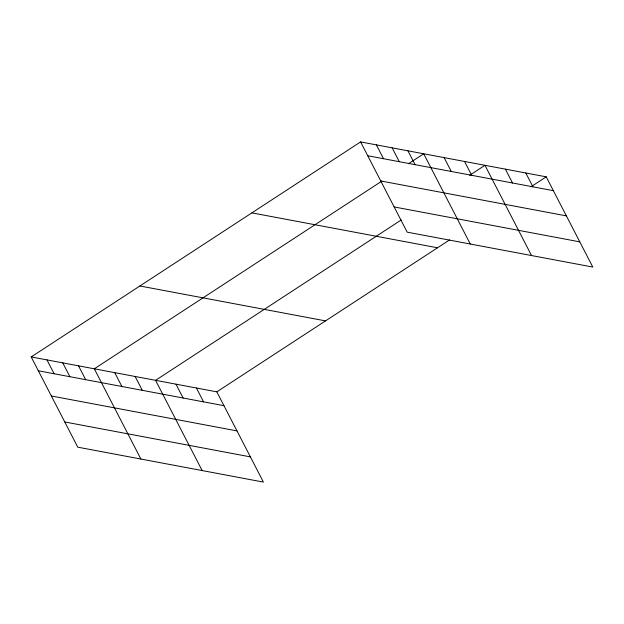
<?xml version="1.0" encoding="UTF-8"?>
<svg xmlns="http://www.w3.org/2000/svg" width="624" height="624" viewBox="0 0 624 624"><rect width="100%" height="100%" fill="white"/><g stroke="black" fill="none" stroke-linecap="round" stroke-linejoin="round"><path stroke-width="0.94" d="M31.2 356.936L216.832 391.849L263.406 482.087L77.774 447.174L31.2 356.936L360.594 141.913L546.226 176.826L592.8 267.064L407.168 232.151L360.594 141.913M381.841 181.116L94.318 368.807L140.891 459.046M408.408 163.769L423.712 153.785L470.285 244.023M401.224 219.968L155.571 380.328L202.145 470.566M469.669 175.289L484.965 165.305L531.539 255.544M216.832 391.849L449.6 239.905M530.923 186.818L546.226 176.826M367.739 155.758L553.371 190.671M380.749 180.968L566.381 215.881M394.157 206.942L579.79 241.855M251.893 212.87L437.525 247.783M139.901 285.979L325.533 320.892M38.345 370.781L223.977 405.694M51.355 395.99L236.987 430.903M64.763 421.964L250.396 456.877M525.806 172.988L532.951 186.833M505.385 169.143L512.53 182.996M464.545 161.468L471.697 175.313M444.132 157.622L451.277 171.467M407.932 150.813L415.077 164.658M392.153 147.849L399.298 161.694M376.373 144.877L383.518 158.722M196.412 388.011L203.557 401.856M175.991 384.166L183.136 398.018M135.151 376.49L142.295 390.335M114.73 372.645L121.883 386.49M78.538 365.836L85.683 379.681M62.759 362.872L69.904 376.717M46.979 359.9L54.124 373.745"/></g></svg>
